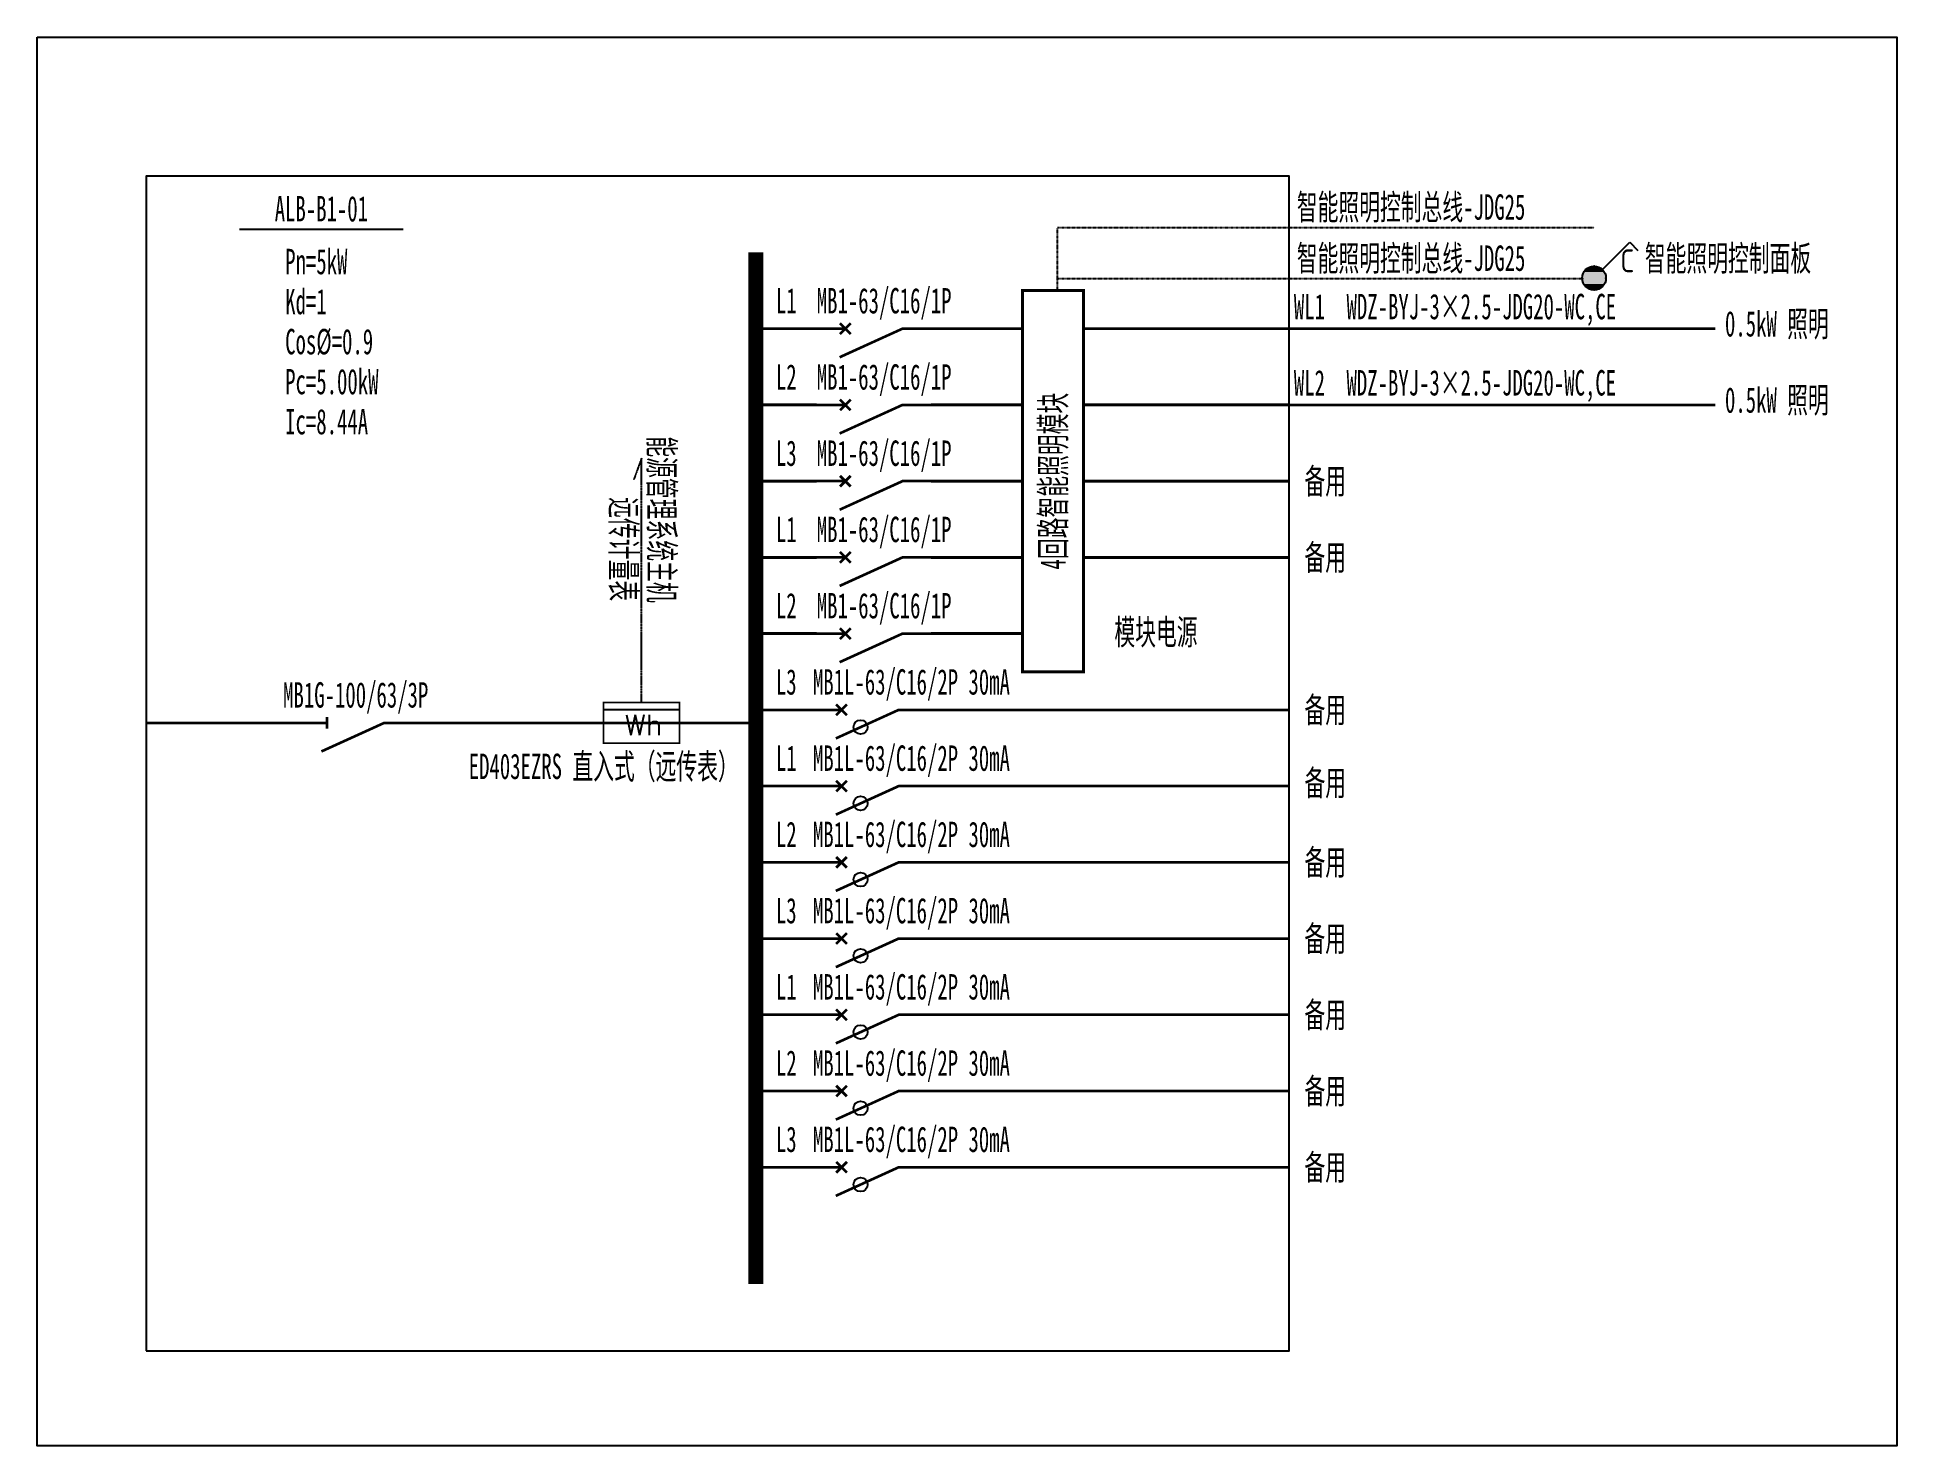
# Model space of a CAD drawing. Extents: x 1522903 to 1527296, y 419394 to 422720.
import ezdxf
from ezdxf.enums import TextEntityAlignment as Align

# ---------------------------------------------------------------- set-up
doc = ezdxf.new("R2010")
doc.units = 0
doc.header["$MEASUREMENT"] = 0
for name, pattern in [('ACAD_ISO04W100', [30.5, 24, -3, 0.5, -3]), ('DASHDOT2', [0.5, 0.25, -0.125, 0, -0.125]), ('DOTE', [2.42, 2, -0.2, 0.02, -0.2])]:
    doc.linetypes.add(name, pattern=pattern)
doc.layers.add('系统图', color=1, linetype='Continuous')
doc.styles.add('_SIMPLEX', font='simplex_.ttf', dxfattribs={"width": 0.6})
doc.styles.add('_TEL_ATTDEF', font='GBENOR', dxfattribs={"width": 0.8, "height": 3, "bigfont": 'GBCBIG'})
doc.styles.add('_TEL_DIM', font='', dxfattribs={"width": 0.8, "height": 3.5})
doc.styles.add('宋体', font='', dxfattribs={"width": 0.8, "height": 3.5})
doc.styles.get('_TEL_DIM').set_extended_font_data('SimSun')
doc.styles.get('宋体').set_extended_font_data('SimSun')

# ---------------------------------------------------------------- blocks, each defined once
blk = doc.blocks.new('$element$00000525')
at = {"const_width": 0.0233}
for points in [[(0, 0), (0, -0.25)], [(-0.25, -0.2), (0, -0.75), (0, -1)], [(-0.047, -0.203), (0.047, -0.297)], [(0.047, -0.203), (-0.047, -0.297)]]:
    blk.add_lwpolyline(points, dxfattribs=at)
blk.add_circle((-0.151, -0.417), 0.0615)
at = {"flags": 9}
blk.add_attdef('S', (0, 0), '', height=0.00000667, dxfattribs=at)
blk = doc.blocks.new('$element$00000492')
blk.add_line((0.173, 0), (0.173, -1))
at = {"const_width": 0.0233}
blk.add_lwpolyline([(-0.267, 0), (0.267, 0), (0.267, -1), (-0.267, -1), (-0.267, 0)], dxfattribs=at)
at = {"style": '_SIMPLEX'}
blk.add_text('Wh', height=0.2667, rotation=270, dxfattribs=at).set_placement((-0.161, -0.281))
at = {"flags": 9}
blk.add_attdef('S', (0, 0), '', height=0.00000667, dxfattribs=at)
blk.add_attdef('S', (0, 0), '', height=0.00000667, dxfattribs=at)
blk.add_attdef('S', (0, 0), '', height=0.00000667, dxfattribs=at)
blk = doc.blocks.new('$element$00000519')
at = {"const_width": 0.0233}
for points in [[(0, 0), (0, -0.25)], [(0, -1), (0, -0.75), (-0.25, -0.2)], [(-0.05, -0.25), (0.05, -0.25)]]:
    blk.add_lwpolyline(points, dxfattribs=at)
at = {"flags": 9}
blk.add_attdef('S', (0, 0), '', height=0.00000667, dxfattribs=at)
blk = doc.blocks.new('$element$00000497')
at = {"const_width": 0.0233}
for points in [[(0, 0), (0, -0.25)], [(0, -1), (0, -0.75), (-0.25, -0.2)], [(-0.047, -0.297), (0.047, -0.203)], [(-0.047, -0.203), (0.047, -0.297)]]:
    blk.add_lwpolyline(points, dxfattribs=at)
at = {"flags": 9}
blk.add_attdef('S', (0, 0), '', height=0.00000667, dxfattribs=at)
blk = doc.blocks.new('$equip_U$00000081(zhangr-4109)')
for p, q in [((0.147, 0.147), (0.625, 0.625)), ((0.625, 0.625), (0.766, 0.484))]:
    blk.add_line(p, q)
blk.add_circle((0, 0), 0.208)
at = {"linetype": 'ByBlock'}
for p in [(0, 0.208), (-0.208, 0), (0, -0.208), (0.208, 0)]:
    blk.add_point(p, dxfattribs=at)
for points in [[(-0.18, 0.104), (0.18, 0.104), (-0.208, 0), (0.208, 0)], [(-0.18, -0.104), (0.18, -0.104), (-0.208, 0), (0.208, 0)], [(-0.104, 0.18), (0.104, 0.18), (-0.18, 0.104), (0.18, 0.104)], [(0, 0.208), (0, 0.208), (-0.104, 0.18), (0.104, 0.18)], [(-0.104, -0.18), (0.104, -0.18), (-0.18, -0.104), (0.18, -0.104)], [(0, -0.208), (0, -0.208), (-0.104, -0.18), (0.104, -0.18)]]:
    blk.add_solid(points)
at = {"color": 7, "linetype": 'ByBlock', "style": '_TEL_DIM'}
blk.add_attdef('$TEXT$', text='', height=0.4, dxfattribs=at).set_placement((0.583, 0.301), align=Align.MIDDLE_CENTER)
at = {"color": 7, "linetype": 'ByBlock', "style": '_TEL_DIM', "flags": 1}
for tag in ['A', 'REMARK']:
    blk.add_attdef(tag, text='', height=0.00002, dxfattribs=at).set_placement((0, 0), align=Align.MIDDLE_CENTER)
at = {"color": 7, "linetype": 'ByBlock', "lineweight": 211, "style": '_TEL_DIM', "flags": 1}
blk.add_attdef('REMARK', text='', height=0.00002, dxfattribs=at).set_placement((0, -0.208), align=Align.MIDDLE_CENTER)

msp = doc.modelspace()

# ---------------------------------------------------------------- linework, layer by layer
at = {"color": 0, "linetype": 'ByBlock'}
msp.add_line((1523381.5, 422266.8), (1523767.7, 422266.8), dxfattribs=at)
at = {"color": 0, "linetype": 'DASHDOT2'}
for p, q in [((1525313.7, 422118.4), (1525313.7, 422270.8)), ((1525313.7, 422270.8), (1526580.7, 422270.8)), ((1525313.7, 422150), (1526556.3, 422150))]:
    msp.add_line(p, q, dxfattribs=at)
at = {"color": 0, "linetype": 'DOTE', "ltscale": 0.2}
for p, q in [((1524330.7, 421725.5), (1524312.3, 421674.7)), ((1524330.7, 421148.9), (1524330.7, 421725.5))]:
    msp.add_line(p, q, dxfattribs=at)
at = {"color": 0, "linetype": 'ByBlock'}
msp.add_lwpolyline([(1523160.8, 419617.9), (1525860.7, 419617.9), (1525860.7, 422391.6), (1523160.8, 422391.6)], close=True, dxfattribs=at)
for points, const_width in [([(1524600.7, 422211.6), (1524600.7, 419776.3)], 36), ([(1525860.7, 422031.6), (1526866.9, 422031.6)], 6.3), ([(1525860.6, 421851.6), (1526866.8, 421851.6)], 6.3), ([(1524600.7, 421131.6), (1524735.7, 421131.6)], 6.3), ([(1525005.7, 421131.6), (1525860.7, 421131.6)], 6.3), ([(1523160.8, 421100.9), (1523520.7, 421100.9)], 6.3), ([(1523790.7, 421100.9), (1524600.7, 421100.9)], 6.3), ([(1524600.7, 420951.6), (1524735.7, 420951.6)], 6.3), ([(1525005.7, 420951.6), (1525860.7, 420951.6)], 6.3), ([(1524600.7, 420771.6), (1524735.7, 420771.6)], 6.3), ([(1525005.7, 420771.6), (1525860.7, 420771.6)], 6.3), ([(1524600.7, 420591.6), (1524735.7, 420591.6)], 6.3), ([(1525005.7, 420591.6), (1525860.7, 420591.6)], 6.3), ([(1524600.7, 420411.6), (1524735.7, 420411.6)], 6.3), ([(1525005.7, 420411.6), (1525860.7, 420411.6)], 6.3), ([(1524600.7, 420231.6), (1524735.7, 420231.6)], 6.3), ([(1525005.7, 420231.6), (1525860.7, 420231.6)], 6.3), ([(1524600.7, 420051.6), (1524735.7, 420051.6)], 6.3), ([(1525005.7, 420051.6), (1525860.7, 420051.6)], 6.3)]:
    msp.add_lwpolyline(points, dxfattribs=dict(at, const_width=const_width))
at = {"color": 0, "const_width": 6.94}
msp.add_lwpolyline([(1525230.7, 422121.6), (1525374.7, 422121.6), (1525374.7, 421221.6), (1525230.7, 421221.6)], close=True, dxfattribs=at)
for points in [[(1524744.7, 422031.6), (1524600.7, 422031.6)], [(1525014.7, 422031.6), (1525230.7, 422031.6)], [(1525374.7, 422031.6), (1525860.7, 422031.6)], [(1524744.7, 421851.6), (1524600.7, 421851.6)], [(1525014.7, 421851.6), (1525230.7, 421851.6)], [(1525374.7, 421851.6), (1525860.7, 421851.6)], [(1524744.7, 421671.6), (1524600.7, 421671.6)], [(1525014.7, 421671.6), (1525230.7, 421671.6)], [(1525374.7, 421671.6), (1525860.7, 421671.6)], [(1524744.7, 421491.6), (1524600.7, 421491.6)], [(1525014.7, 421491.6), (1525230.7, 421491.6)], [(1525374.7, 421491.6), (1525860.7, 421491.6)], [(1524744.7, 421311.6), (1524600.7, 421311.6)], [(1525014.7, 421311.6), (1525230.7, 421311.6)]]:
    msp.add_lwpolyline(points, dxfattribs=at)
at = {"layer": '系统图'}
msp.add_lwpolyline([(1522903.3, 422719.8), (1527295.8, 422719.8), (1527295.8, 419394), (1522903.3, 419394)], close=True, dxfattribs=at)

# ---------------------------------------------------------------- block references
at = {"color": 0}
ref = msp.add_blockref('$equip_U$00000081(zhangr-4109)', (1526580.7, 422151.1), dxfattribs=dict(at, xscale=135, yscale=135, zscale=135, rotation=5.17265003344675e-06))
ref.add_attrib('$TEXT$', 'C', dxfattribs={"color": 7, "linetype": 'ByBlock', "height": 54, "rotation": 0, "style": '_TEL_ATTDEF'}).set_placement((1526659.4, 422191.8), align=Align.MIDDLE_CENTER)
for name, p, xscale, yscale, zscale, rotation in [('$element$00000497', (1524744.7, 422031.6), 270, 270, 270, 90.0000051727018), ('$element$00000497', (1524744.7, 421851.6), 270, 270, 270, 90.0000051727018), ('$element$00000497', (1524744.7, 421671.6), 270, 270, 270, 90.0000051727018), ('$element$00000497', (1524744.7, 421491.6), 270, 270, 270, 90.0000051727018), ('$element$00000497', (1524744.7, 421311.6), 270, 270, 270, 90.0000051727018), ('$element$00000492', (1524240.7, 421100.9), 180, 180, 180, 90)]:
    msp.add_blockref(name, p, dxfattribs=dict(at, xscale=xscale, yscale=yscale, zscale=zscale, rotation=rotation))
at = {"color": 0, "linetype": 'ByBlock', "xscale": 270, "yscale": 270, "zscale": 270, "rotation": 90}
for name, p in [('$element$00000519', (1523520.7, 421100.9)), ('$element$00000525', (1524735.7, 421131.6)), ('$element$00000525', (1524735.7, 420951.6)), ('$element$00000525', (1524735.7, 420771.6)), ('$element$00000525', (1524735.7, 420591.6)), ('$element$00000525', (1524735.7, 420411.6)), ('$element$00000525', (1524735.7, 420231.6)), ('$element$00000525', (1524735.7, 420051.6))]:
    msp.add_blockref(name, p, dxfattribs=at)

# ---------------------------------------------------------------- texts
at = {"color": 0, "linetype": 'ByBlock', "style": '宋体', "width": 0.6}
for s, p in [('ALB-B1-01', (1523574.6, 422266.8)), ('L3', (1524672.7, 421149.6)), ('L1', (1524672.7, 420969.6)), ('L2', (1524672.7, 420789.6)), ('L3', (1524672.7, 420609.6)), ('L1', (1524672.7, 420429.6)), ('L2', (1524672.7, 420249.6)), ('L3', (1524672.7, 420069.6))]:
    msp.add_text(s, height=60, dxfattribs=at).set_placement(p, align=Align.BOTTOM_CENTER)
at = {"color": 0, "style": '宋体', "width": 0.6}
for s, p in [('智能照明控制总线-JDG25', (1525878.7, 422270.8)), ('智能照明控制总线-JDG25', (1525878.7, 422150)), ('智能照明控制面板', (1526700.7, 422150))]:
    msp.add_text(s, height=60, rotation=0, dxfattribs=at).set_placement(p, align=Align.BOTTOM_LEFT)
at = {"color": 0, "linetype": 'ByBlock', "style": '宋体', "width": 0.6}
for s, p in [('Pn=5kW', (1523489.1, 422160.1)), ('Kd=1', (1523489.1, 422065.6)), ('Cos%%C=0.9', (1523489.1, 421971.1)), ('Pc=5.00kW', (1523489.1, 421876.6)), ('Ic=8.44A', (1523489.1, 421782.1))]:
    msp.add_text(s, height=60, dxfattribs=at).set_placement(p)
at = {"color": 0, "style": '宋体', "width": 0.6}
for s, p in [('L1', (1524672.7, 422049.6)), ('L2', (1524672.7, 421869.6)), ('L3', (1524672.7, 421689.6)), ('L1', (1524672.7, 421509.6)), ('L2', (1524672.7, 421329.6))]:
    msp.add_text(s, height=60, dxfattribs=at).set_placement(p, align=Align.BOTTOM_CENTER)
at = {"color": 40, "style": '宋体', "width": 0.6}
for p in [(1524744.7, 422049.6), (1524744.7, 421869.6), (1524744.7, 421689.6), (1524744.7, 421509.6), (1524744.7, 421329.6)]:
    msp.add_text('MB1-63/C16/1P', height=60, dxfattribs=at).set_placement(p, align=Align.BOTTOM_LEFT)
at = {"color": 0, "linetype": 'ByBlock', "style": '宋体', "width": 0.6}
for s, p in [('WL1', (1525871.6, 422035.8)), ('WDZ-BYJ-3×2.5-JDG20-WC,CE', (1525996.1, 422035.8)), ('WL2', (1525871.6, 421855.8)), ('WDZ-BYJ-3×2.5-JDG20-WC,CE', (1525996, 421855.8))]:
    msp.add_text(s, height=60, dxfattribs=at).set_placement(p, align=Align.BOTTOM_LEFT)
for s, p in [('0.5kW 照明', (1526890, 422043.1)), ('0.5kW 照明', (1526890, 421863.1)), ('备用', (1525896.6, 421671.6)), ('备用', (1525896.6, 421491.6)), ('备用', (1525896.7, 421131.6)), ('备用', (1525896.7, 420959.2)), ('备用', (1525896.7, 420771.6)), ('备用', (1525896.6, 420591.6)), ('备用', (1525896.7, 420411.6)), ('备用', (1525896.7, 420231.6)), ('备用', (1525896.6, 420051.6))]:
    msp.add_text(s, height=60, dxfattribs=at).set_placement(p, align=Align.MIDDLE_LEFT)
at = {"color": 4, "linetype": 'ACAD_ISO04W100', "style": '宋体', "width": 0.6}
msp.add_text('4回路智能照明模块', height=60, rotation=90, dxfattribs=at).set_placement((1525302.7, 421671.6), align=Align.MIDDLE_CENTER)
at = {"color": 0, "style": '宋体', "width": 0.6}
for s, p in [('能源管理系统主机', (1524330.7, 421384.6)), ('远传计量表', (1524240.7, 421388.2))]:
    msp.add_text(s, height=60, rotation=270, dxfattribs=at).set_placement(p, align=Align.BOTTOM_RIGHT)
at = {"color": 4, "style": '宋体', "width": 0.6}
msp.add_text('模块电源', height=60, rotation=0, dxfattribs=at).set_placement((1525447.7, 421285.4))
at = {"color": 1, "linetype": 'ByBlock', "style": '宋体', "width": 0.6}
msp.add_text('MB1G-100/63/3P', height=60, dxfattribs=at).set_placement((1523655.7, 421118.9), align=Align.BOTTOM_CENTER)
at = {"color": 3, "linetype": 'ByBlock', "style": '宋体', "width": 0.6}
for p in [(1524735.7, 421149.6), (1524735.7, 420969.6), (1524735.7, 420789.6), (1524735.7, 420609.6), (1524735.7, 420429.6), (1524735.7, 420249.6), (1524735.7, 420069.6)]:
    msp.add_text('MB1L-63/C16/2P 30mA', height=60, dxfattribs=at).set_placement(p, align=Align.BOTTOM_LEFT)
at = {"color": 2, "style": '宋体', "width": 0.6}
msp.add_text('ED403EZRS 直入式（远传表）', height=60, dxfattribs=at).set_placement((1524241.5, 421028.2), align=Align.TOP_CENTER)

doc.saveas('drawing.dxf')
